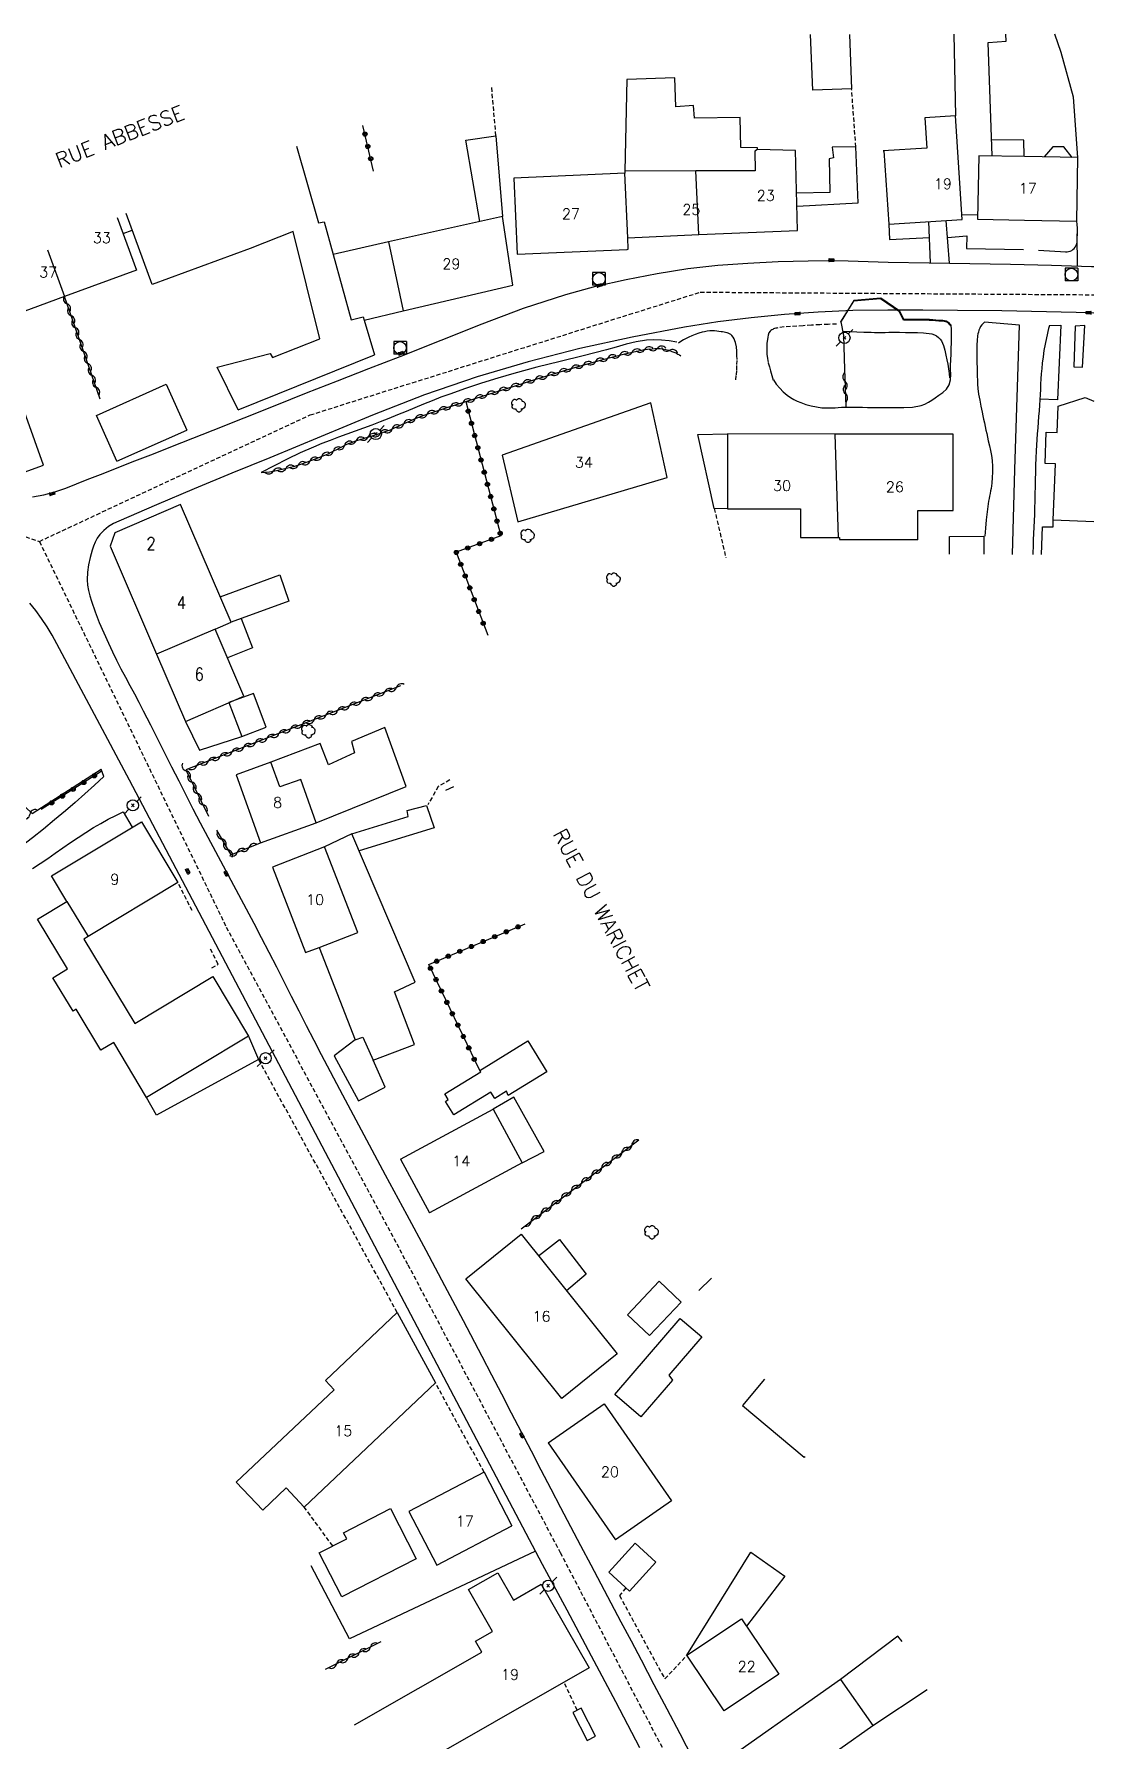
# Model space of a CAD drawing. Header units: millimetres. Extents: x 170000 to 171000, y 147000 to 147937.
# Drawn here: x 170874 to 171000, y 147280 to 147482.7 of the extents above; entities that cross this region are included whole.
import ezdxf
from ezdxf.enums import TextEntityAlignment as Align

# ---------------------------------------------------------------- set-up
doc = ezdxf.new("R2010")
doc.units = ezdxf.units.MM
doc.linetypes.add('DASHED', pattern=[0.75, 0.5, -0.25])
doc.layers.get('0').update_dxf_attribs({"linetype": 'CONTINUOUS'})
for name, color, linetype in [('w0001', 6, 'DASHED'), ('w0008', 7, 'CONTINUOUS'), ('w0014', 7, 'CONTINUOUS'), ('W0017', 7, 'CONTINUOUS'), ('W0101', 7, 'CONTINUOUS'), ('W0104', 1, 'CONTINUOUS'), ('w0112', 1, 'DASHED'), ('w0211', 2, 'CONTINUOUS'), ('W0214', 2, 'CONTINUOUS'), ('W0300', 7, 'CONTINUOUS'), ('w0303', 7, 'CONTINUOUS'), ('w0310', 3, 'CONTINUOUS'), ('w0323', 7, 'CONTINUOUS'), ('W0330', 7, 'CONTINUOUS'), ('W0401', 7, 'CONTINUOUS'), ('w0420', 7, 'CONTINUOUS'), ('W0473', 7, 'CONTINUOUS'), ('w0989', 7, 'CONTINUOUS'), ('w0991', 7, 'CONTINUOUS'), ('w1102', 7, 'CONTINUOUS')]:
    doc.layers.add(name, color=color, linetype=linetype)
doc.styles.get("Standard").update_dxf_attribs({"font": 'romans.shx', "width": 0.85})

# ---------------------------------------------------------------- blocks, each defined once
blk = doc.blocks.new('T401')
for p, q in [((-0.3, 0.3), (0, 0.3)), ((-0.3, -0.25), (-0.3, 0.3)), ((-0.3, 0.15), (0, 0.15)), ((-0.3, 0), (0, 0)), ((0, 0.3), (0, -0.25)), ((-0.3, -0.15), (0, -0.15)), ((-0.3, -0.25), (-0.3, -0.3)), ((-0.3, -0.3), (0, -0.3)), ((0, -0.3), (0, -0.25))]:
    blk.add_line(p, q)
blk = doc.blocks.new('T420')
for p, q in [((0.75, 0.75), (-0.75, 0.75)), ((-0.75, 0.75), (-0.75, -0.75)), ((0.75, 0.75), (0.75, -0.75)), ((0.75, -0.75), (-0.75, -0.75))]:
    blk.add_line(p, q)
blk.add_ellipse((0, 0), major_axis=(-0.53, 0.53), ratio=1, start_param=3.926991, end_param=10.210176)
blk = doc.blocks.new('T473')
for p, q in [((-0.166667, 0.166667), (0.166667, -0.166667)), ((-0.166667, -0.166667), (0.166667, 0.166667)), ((0.500001, 0.500001), (1.000002, 1.000002)), ((-1.000002, -1.000002), (-0.500001, -0.500001))]:
    blk.add_line(p, q)
blk.add_ellipse((0, 0), major_axis=(0.471405, 0.471405), ratio=1, start_param=5.4977871438, end_param=11.780972451)
blk = doc.blocks.new('T300')
for p, q in [((-0.8, 0.51), (-0.86, 0.34)), ((-0.86, 0.34), (-0.86, 0.17)), ((-0.86, 0.17), (-0.74, 0.06)), ((-0.69, 0.63), (-0.8, 0.51)), ((-0.8, -0.06), (-0.74, 0.06)), ((-0.74, 0.06), (-0.69, 0.11)), ((-0.57, 0.69), (-0.69, 0.63)), ((-0.46, 0.69), (-0.57, 0.69)), ((-0.29, 0.63), (-0.46, 0.69)), ((-0.29, 0.63), (-0.17, 0.74)), ((-0.23, 0.57), (-0.29, 0.63)), ((-0.17, 0.74), (-0.06, 0.8)), ((-0.06, 0.8), (0.06, 0.8)), ((0.06, 0.8), (0.23, 0.74)), ((0.23, 0.74), (0.34, 0.63)), ((0.34, 0.63), (0.4, 0.51)), ((0.46, 0.46), (0.34, 0.46)), ((0.4, 0.51), (0.4, 0.46)), ((0.57, 0.4), (0.46, 0.46)), ((0.57, 0.4), (0.69, 0.29)), ((0.69, 0.29), (0.74, 0.17)), ((0.74, 0.06), (0.69, -0.17)), ((0.74, 0.17), (0.74, 0.06)), ((-0.8, -0.17), (-0.8, -0.06)), ((-0.8, -0.23), (-0.8, -0.17)), ((-0.74, -0.34), (-0.8, -0.23)), ((-0.69, -0.4), (-0.74, -0.34)), ((-0.51, -0.46), (-0.69, -0.4)), ((-0.4, -0.46), (-0.51, -0.46)), ((-0.4, -0.46), (-0.34, -0.46)), ((-0.34, -0.46), (-0.34, -0.4)), ((-0.34, -0.51), (-0.34, -0.46)), ((-0.29, -0.63), (-0.34, -0.51)), ((-0.17, -0.74), (-0.29, -0.63)), ((-0.06, -0.8), (-0.17, -0.74)), ((0.06, -0.8), (-0.06, -0.8)), ((0.17, -0.74), (0.06, -0.8)), ((0.23, -0.69), (0.17, -0.74)), ((0.29, -0.46), (0.23, -0.46)), ((0.29, -0.63), (0.23, -0.69)), ((0.46, -0.4), (0.29, -0.46)), ((0.34, -0.51), (0.29, -0.63)), ((0.34, -0.51), (0.34, -0.46)), ((0.57, -0.34), (0.46, -0.4)), ((0.63, -0.29), (0.57, -0.34)), ((0.69, -0.17), (0.63, -0.29))]:
    blk.add_line(p, q)
blk = doc.blocks.new('t323o')
at = {"color": 0, "linetype": 'Continuous'}
for radius in [0.25, 0.15]:
    blk.add_circle((0, 0), radius, dxfattribs=at)
blk = doc.blocks.new('t310o')
at = {"color": 0, "linetype": 'Continuous'}
for centre, start, end in [((-0.5, 0.38), 216.8699, 323.1304), ((0.5, -0.37), 36.8699, 143.1303)]:
    blk.add_arc(centre, 0.625, start, end, dxfattribs=at)

msp = doc.modelspace()

# ---------------------------------------------------------------- linework, layer by layer
at = {"layer": 'w0001'}
for points in [[(170577.81, 147328.79), (170622.68, 147371.09), (170667.66, 147403.57), (170714.65, 147428.58), (170761.56, 147447.52), (170781.04, 147451.05), (170800.63, 147449.11), (170855.28, 147429.11), (170874.65, 147422.48)], [(170874.65, 147422.48), (170906.82, 147437.5), (170953.2, 147452.09), (171000, 147451.78)], [(170874.65, 147422.48), (170896.86, 147376.66), (170918.45, 147336.55), (170936.56, 147302.36), (170945.99, 147284.3), (170966.55, 147245.41), (170990.78, 147210.76), (171000, 147201.94)]]:
    msp.add_lwpolyline(points, dxfattribs=at)
at = {"layer": 'w0008'}
for points in [[(170873.84, 147427.78), (170875.16, 147428.02), (170876.49, 147428.37), (170877.78, 147428.82), (170879.05, 147429.33), (170880.32, 147429.82), (170882.22, 147430.53), (170884.11, 147431.28), (170885.99, 147432.03), (170887.88, 147432.77), (170891.58, 147434.23), (170895.29, 147435.7), (170898.99, 147437.17), (170902.69, 147438.64), (170906.39, 147440.11), (170910.09, 147441.57), (170913.8, 147443.02), (170917.52, 147444.46), (170922.4, 147446.38), (170927.28, 147448.34), (170932.21, 147450.2), (170937.22, 147451.82), (170940.8, 147452.78), (170944.42, 147453.61), (170948.07, 147454.31), (170951.73, 147454.88), (170955.3, 147455.28), (170958.88, 147455.54), (170962.46, 147455.71), (170966.05, 147455.81), (170968.43, 147455.83), (170970.8, 147455.79), (170973.18, 147455.72), (170975.56, 147455.66), (170980.41, 147455.58), (170985.25, 147455.5), (170990.1, 147455.4), (170994.95, 147455.28), (170999.72, 147455.13), (171000, 147455.12)], [(171000, 147449.61), (170999.62, 147449.62), (170994.35, 147449.76), (170989.07, 147449.87), (170983.8, 147449.92), (170979.65, 147449.94), (170975.51, 147449.96), (170971.36, 147449.9), (170967.21, 147449.72), (170963.23, 147449.43), (170959.25, 147449.04), (170955.28, 147448.55), (170951.33, 147447.92), (170945.1, 147446.74), (170938.91, 147445.38), (170932.76, 147443.81), (170926.67, 147442.03), (170920.41, 147439.89), (170914.25, 147437.47), (170908.15, 147434.94), (170902.04, 147432.42), (170897.53, 147430.58), (170893.04, 147428.71), (170888.56, 147426.81), (170884.09, 147424.88)], [(170884.09, 147424.88), (170883.45, 147424.6), (170882.86, 147424.23), (170882.32, 147423.79), (170881.84, 147423.29), (170881.53, 147422.86), (170881.29, 147422.39), (170881.09, 147421.91), (170880.93, 147421.42), (170880.68, 147420.57), (170880.48, 147419.7), (170880.35, 147418.82), (170880.32, 147417.93), (170880.37, 147417.27), (170880.5, 147416.63), (170880.66, 147416), (170880.85, 147415.38), (170881.28, 147414.1), (170881.76, 147412.85), (170882.3, 147411.62), (170882.85, 147410.39), (170883.33, 147409.37), (170883.83, 147408.36), (170884.35, 147407.35), (170884.88, 147406.35), (170885.41, 147405.35), (170885.94, 147404.35), (170886.47, 147403.36), (170886.99, 147402.35), (170887.84, 147400.69), (170888.69, 147399.03), (170889.53, 147397.36), (170890.37, 147395.7), (170891.22, 147394.03), (170892.06, 147392.37), (170892.91, 147390.71), (170893.77, 147389.05), (170894.67, 147387.34), (170895.57, 147385.64), (170896.48, 147383.93), (170897.4, 147382.23), (170898.31, 147380.53), (170899.23, 147378.83), (170900.13, 147377.13), (170901.03, 147375.42), (170901.93, 147373.69), (170902.82, 147371.95), (170903.71, 147370.21), (170904.59, 147368.46), (170905.48, 147366.72), (170906.37, 147364.98), (170907.26, 147363.24), (170908.16, 147361.51), (170910.67, 147356.73), (170913.21, 147351.97), (170915.76, 147347.21), (170918.33, 147342.47)], [(170876.73, 147410.32), (170876.17, 147411.34), (170875.56, 147412.34), (170874.91, 147413.32), (170874.22, 147414.26), (170873.53, 147415.14)], [(170934.46, 147300.92), (170907.86, 147351.39), (170885.35, 147394.13), (170876.73, 147410.32)], [(170918.33, 147342.47), (170920.57, 147338.28), (170922.79, 147334.09), (170925.02, 147329.9), (170927.23, 147325.7), (170928.41, 147323.45), (170929.58, 147321.2), (170930.75, 147318.95), (170931.92, 147316.7), (170933.09, 147314.45), (170934.26, 147312.19), (170935.43, 147309.94), (170936.61, 147307.7), (170937.8, 147305.43), (170938.99, 147303.17), (170940.19, 147300.91), (170941.39, 147298.65), (170942.59, 147296.39), (170943.78, 147294.14), (170944.98, 147291.88), (170946.17, 147289.61), (170947.71, 147286.69), (170949.24, 147283.77), (170950.77, 147280.84), (170952.3, 147277.92)], [(170946.02, 147279.14), (170943.16, 147284.61), (170940.29, 147290.06), (170937.39, 147295.49), (170934.46, 147300.92)]]:
    msp.add_lwpolyline(points, dxfattribs=at)
at = {"layer": 'w0014'}
for points in [[(170975.61, 147460.16), (170975.71, 147458.34), (170980.45, 147458.57)], [(170982.61, 147458.59), (170984.89, 147458.77), (170984.86, 147457.28), (170991.64, 147457.15)], [(170996.62, 147456.87), (170996.81, 147456.88), (170997, 147456.91), (170997.18, 147456.97), (170997.36, 147457.05), (170997.51, 147457.15), (170997.65, 147457.28), (170997.77, 147457.42), (170997.86, 147457.58), (170997.92, 147457.73), (170997.97, 147457.88), (170998, 147458.04), (170998.01, 147458.2), (170998.02, 147458.36), (170998.03, 147458.51), (170998.03, 147458.67), (170998.04, 147458.82), (170998.05, 147459.25), (170998.04, 147459.68), (170998.01, 147460.11), (170997.96, 147460.54)], [(170993.41, 147457.08), (170996.65, 147456.87)], [(170991.16, 147448.18), (170986.99, 147448.53)], [(170882.32, 147394.56), (170881.99, 147395.42)], [(170884.62, 147390.36), (170885.66, 147388.51)]]:
    msp.add_lwpolyline(points, dxfattribs=at)
at = {"layer": 'W0017'}
for points in [[(170998.11, 147468.08), (170997.58, 147475.26), (170996.12, 147480.54), (170995.34, 147482.74)], [(170980.56, 147455.56), (170980.38, 147460.47)], [(170982.83, 147455.52), (170982.46, 147460.6)], [(170998.07, 147455.17), (170998.03, 147459)], [(170983.04, 147448.15), (170982.92, 147448.3), (170982.79, 147448.43), (170982.63, 147448.54), (170982.46, 147448.63), (170982.25, 147448.69), (170982.03, 147448.72), (170981.81, 147448.72), (170981.6, 147448.73), (170981.22, 147448.76), (170980.84, 147448.79), (170980.46, 147448.82), (170980.08, 147448.83), (170979.41, 147448.85), (170978.74, 147448.85), (170978.07, 147448.84), (170977.4, 147448.83), (170976.94, 147449.81), (170974.69, 147451.37), (170971.47, 147451.09), (170969.94, 147448.63), (170969.95, 147448.62), (170969.95, 147448.62), (170969.96, 147448.62), (170969.97, 147448.63)], [(170986.99, 147448.53), (170986.82, 147448.37), (170986.67, 147448.19), (170986.54, 147448), (170986.43, 147447.8), (170986.34, 147447.58), (170986.27, 147447.35), (170986.22, 147447.12), (170986.18, 147446.89), (170986.12, 147446.36), (170986.1, 147445.82), (170986.1, 147445.29), (170986.1, 147444.76), (170986.1, 147444.22), (170986.1, 147443.67), (170986.11, 147443.13), (170986.13, 147442.59), (170986.14, 147442.11), (170986.15, 147441.63), (170986.16, 147441.14), (170986.2, 147440.66), (170986.3, 147439.95), (170986.43, 147439.24), (170986.57, 147438.54), (170986.71, 147437.83), (170986.79, 147437.41), (170986.88, 147436.98), (170986.98, 147436.56), (170987.07, 147436.14), (170987.17, 147435.71), (170987.26, 147435.29), (170987.35, 147434.87), (170987.44, 147434.44), (170987.58, 147433.85), (170987.72, 147433.26), (170987.84, 147432.67), (170987.92, 147432.07), (170987.96, 147431.39), (170987.95, 147430.72), (170987.91, 147430.05), (170987.85, 147429.39), (170987.81, 147429.08), (170987.77, 147428.77), (170987.71, 147428.47), (170987.66, 147428.17), (170987.6, 147427.87), (170987.54, 147427.57), (170987.49, 147427.26), (170987.44, 147426.96), (170987.32, 147425.99), (170987.21, 147425.03), (170987.12, 147424.06), (170987.04, 147423.09)], [(170961.9, 147441.68), (170962.25, 147441.17), (170962.65, 147440.7), (170963.08, 147440.26), (170963.54, 147439.86), (170963.92, 147439.59), (170964.32, 147439.35), (170964.74, 147439.15), (170965.16, 147438.97), (170965.77, 147438.76), (170966.39, 147438.58), (170967.03, 147438.45), (170967.67, 147438.36), (170968.06, 147438.33), (170968.45, 147438.33), (170968.84, 147438.34), (170969.23, 147438.36), (170969.61, 147438.38), (170970, 147438.41), (170970.39, 147438.43), (170970.78, 147438.44), (170971.35, 147438.44), (170971.93, 147438.43), (170972.5, 147438.42), (170973.08, 147438.4), (170973.65, 147438.39), (170974.23, 147438.38), (170974.8, 147438.38), (170975.38, 147438.39), (170976.39, 147438.39), (170977.41, 147438.39), (170978.44, 147438.44), (170979.45, 147438.64), (170979.9, 147438.8), (170980.33, 147439.01), (170980.73, 147439.26), (170981.12, 147439.53), (170981.58, 147439.84), (170982.04, 147440.18), (170982.47, 147440.58), (170982.79, 147441.07), (170982.97, 147441.68), (170983.01, 147442.32), (170982.97, 147442.95), (170982.97, 147443.55), (170982.98, 147443.88), (170983, 147444.22), (170983.02, 147444.55), (170983.03, 147444.89), (170983.04, 147445.22), (170983.05, 147445.56), (170983.06, 147445.89), (170983.07, 147446.23), (170983.07, 147446.71), (170983.07, 147447.19), (170983.06, 147447.67), (170983.04, 147448.15)], [(170990.33, 147420.94), (170990.6, 147431), (170991.16, 147448.18)], [(170994.73, 147448.12), (170994.62, 147447.76), (170994.52, 147447.4), (170994.43, 147447.03), (170994.35, 147446.66), (170994.2, 147445.91), (170994.07, 147445.16), (170993.96, 147444.4), (170993.87, 147443.65), (170993.8, 147443.03), (170993.75, 147442.4), (170993.71, 147441.78), (170993.67, 147441.16), (170993.64, 147440.54), (170993.61, 147439.91), (170993.58, 147439.29), (170993.54, 147438.67), (170993.49, 147437.99), (170993.43, 147437.31), (170993.38, 147436.63), (170993.32, 147435.95), (170993.27, 147435.27), (170993.22, 147434.59), (170993.17, 147433.91), (170993.13, 147433.23), (170993.09, 147432.38), (170993.07, 147431.53), (170993.04, 147430.68), (170993.03, 147429.83), (170993.01, 147428.98), (170993, 147428.13), (170992.98, 147427.28), (170992.95, 147426.43), (170992.93, 147425.67), (170992.9, 147424.92), (170992.87, 147424.16), (170992.84, 147423.4), (170992.8, 147422.65), (170992.77, 147421.89), (170992.75, 147421.14), (170992.74, 147420.93)], [(170994.73, 147448.12), (170996.09, 147448.15), (170995.66, 147439.3), (170993.58, 147439.39)], [(170838.96, 147414.83), (170837.25, 147416.51), (170841.55, 147420.76), (170873.79, 147390.14), (170881.99, 147395.42)], [(170882.32, 147394.56), (170881.19, 147393.52), (170880.06, 147392.48), (170878.9, 147391.47), (170877.74, 147390.47), (170876.45, 147389.38), (170875.15, 147388.31), (170873.83, 147387.26), (170872.48, 147386.24), (170869.95, 147384.47), (170867.38, 147382.77), (170864.78, 147381.11), (170862.19, 147379.44), (170859.35, 147377.61), (170856.51, 147375.79), (170853.66, 147373.98), (170850.81, 147372.18)], [(170873.82, 147383.61), (170874.74, 147384.21), (170875.64, 147384.82), (170876.54, 147385.44), (170877.44, 147386.07), (170878.34, 147386.69), (170879.25, 147387.3), (170880.17, 147387.89), (170881.1, 147388.47), (170881.96, 147388.97), (170882.84, 147389.46), (170883.72, 147389.92), (170884.62, 147390.36)], [(170933.62, 147302.52), (170911.52, 147292.12), (170906.97, 147300.77)]]:
    msp.add_lwpolyline(points, dxfattribs=at)
msp.add_lwpolyline([(170997.79, 147448.05), (170997.61, 147443.22), (170998.64, 147443.19), (170998.92, 147448.12)], close=True, dxfattribs=at)
at = {"layer": 'W0101'}
for points in [[(170975.61, 147460.16), (170984.33, 147460.72), (170983.55, 147473.03), (170979.91, 147472.79), (170980.14, 147469.2), (170974.95, 147468.87), (170975.05, 147468.88), (170975.61, 147460.16)], [(170929.67, 147432.72), (170931.53, 147424.82), (170949.29, 147430.05), (170947.34, 147438.93), (170929.67, 147432.72)], [(170907.57, 147389.05), (170905.73, 147394.19), (170903.24, 147393.3), (170902.18, 147396.24), (170898.05, 147394.76), (170900.94, 147386.68), (170907.57, 147389.05)], [(170958.11, 147294.49), (170962.53, 147287.89), (170956.06, 147283.55), (170951.63, 147290.15), (170958.11, 147294.49)]]:
    msp.add_lwpolyline(points, close=True, dxfattribs=at)
for points in [[(170960.03, 147469.04), (170959.7, 147468.84), (170959.73, 147466.51), (170952.69, 147466.49)], [(170964.78, 147459.43), (170964.53, 147468.91), (170960.03, 147469.04)], [(170991.77, 147468.2), (170986.32, 147468.3), (170986.18, 147460.77)], [(170991.77, 147460.66), (170997.96, 147460.54), (170998.11, 147468.08), (170991.77, 147468.2)], [(170944.26, 147466.21), (170931.03, 147465.62), (170931.43, 147456.6)], [(170952.69, 147466.49), (170944.26, 147466.47)], [(170944.26, 147466.47), (170944.26, 147466.21)], [(170883.91, 147460.95), (170886.2, 147454.7), (170877.65, 147451.57)], [(170930.92, 147452.9), (170929.71, 147461.07), (170916.15, 147458.05)], [(170986.18, 147460.77), (170991.77, 147460.66)], [(170944.59, 147458.55), (170953.05, 147458.92)], [(170953.05, 147458.92), (170964.78, 147459.43)], [(170916.15, 147458.05), (170917.9, 147449.85)], [(170931.43, 147456.6), (170944.53, 147457.17)], [(170944.53, 147457.17), (170944.65, 147457.18)], [(170944.65, 147457.18), (170944.59, 147458.55)], [(170917.9, 147449.85), (170930.92, 147452.9)], [(170877.65, 147451.57), (170869.68, 147448.65)], [(170875.15, 147431.52), (170872.03, 147440.22)], [(170995.17, 147424.99), (170995.42, 147431.71), (170994.2, 147431.75), (170994.34, 147435.45), (170995.63, 147435.4), (170995.74, 147438.53), (170998.95, 147439.58), (171000, 147439.12)], [(170969.21, 147435.23), (170956.46, 147435.25), (170956.44, 147426.35)], [(170970.25, 147435.23), (170969.21, 147435.23)], [(170979.07, 147426.16), (170983.26, 147426.16), (170983.28, 147435.2), (170970.25, 147435.23)], [(170867.78, 147428.88), (170875.15, 147431.52)], [(170891.44, 147426.85), (170883.62, 147423.49)], [(170895.53, 147412.07), (170897.44, 147412.89), (170891.44, 147426.85)], [(170956.44, 147426.35), (170965.13, 147426.33), (170965.12, 147422.94), (170969.61, 147422.93)], [(170979.07, 147422.68), (170979.07, 147426.16)], [(171000, 147424.82), (170995.17, 147424.99)], [(170883.62, 147423.49), (170883.05, 147421.93)], [(170969.61, 147422.93), (170969.75, 147422.93), (170969.75, 147422.88), (170969.75, 147422.71), (170979.07, 147422.69)], [(170883.05, 147421.93), (170888.57, 147409.09)], [(170898.96, 147404.09), (170895.53, 147412.07)], [(170888.57, 147409.09), (170892.01, 147401.1)], [(170892.01, 147401.1), (170898.96, 147404.09)], [(170877.92, 147379.71), (170876.1, 147382.75), (170886.77, 147389.17)], [(170886.77, 147389.17), (170891.12, 147381.94)], [(170908.55, 147386.2), (170902.35, 147383.79), (170906.29, 147373.62)], [(170907.89, 147374.25), (170912.49, 147376.03), (170908.55, 147386.2)], [(170891.12, 147381.94), (170880.45, 147375.52)], [(170877.92, 147379.71), (170880.45, 147375.52)], [(170906.29, 147373.62), (170907.89, 147374.25)], [(170917.57, 147349.09), (170928.59, 147355.04), (170932.04, 147348.65), (170921.01, 147342.71)], [(170917.57, 147349.09), (170921.01, 147342.71)], [(170925.33, 147334.88), (170931.92, 147340.18), (170943.35, 147325.97), (170936.76, 147320.67)], [(170936.76, 147320.67), (170925.33, 147334.88)], [(170921.73, 147322.51), (170906.14, 147307.75), (170903.98, 147310.03), (170901.2, 147307.39), (170898.06, 147310.7), (170909.68, 147321.7), (170908.65, 147322.78), (170917.19, 147330.86)], [(170917.19, 147330.86), (170921.73, 147322.51)], [(170935.14, 147315.38), (170941.8, 147320.01), (170949.79, 147308.5), (170943.14, 147303.88)], [(170935.14, 147315.38), (170943.14, 147303.88)], [(170912.1, 147281.88), (170927.24, 147290.53), (170926.49, 147291.84), (170928.5, 147292.99), (170925.66, 147297.96), (170929.15, 147299.95), (170931, 147296.71), (170934.31, 147298.61)], [(170934.31, 147298.61), (170939.99, 147288.65)], [(170977.21, 147291.77), (170976.69, 147292.42), (170969.87, 147287.26)], [(170939.99, 147288.65), (170917.42, 147275.76), (170915.73, 147278.73)], [(170969.87, 147287.26), (170954.16, 147276.19)], [(170973.73, 147281.79), (170980.2, 147286.07)], [(170958.02, 147270.71), (170973.73, 147281.79)]]:
    msp.add_lwpolyline(points, dxfattribs=at)
at = {"layer": 'W0104'}
for points in [[(170966.58, 147476.07), (170966.31, 147482.69)], [(170970.94, 147482.7), (170971.2, 147476.26), (170966.58, 147476.07)], [(170983.37, 147482.72), (170983.55, 147473.03)], [(170987.92, 147468.27), (170987.42, 147481.73), (170989.59, 147481.91), (170989.53, 147482.73)], [(170960.03, 147469.04), (170960.03, 147469.24), (170958.03, 147469.29), (170957.96, 147472.83), (170952.54, 147472.76), (170952.42, 147474.25), (170950.29, 147474.12), (170950.19, 147477.54), (170944.48, 147477.36), (170944.26, 147466.47)], [(170905.2, 147469.42), (170907.83, 147460.34), (170908.49, 147460.44), (170909.56, 147456.58)], [(170927.02, 147460.47), (170925.33, 147470.15), (170928.92, 147470.66), (170929.71, 147461.07)], [(170964.71, 147462.3), (170971.99, 147462.69), (170971.71, 147469.34), (170968.88, 147469.32), (170969.03, 147468.05), (170968.55, 147467.93), (170968.6, 147463.93), (170964.67, 147463.83)], [(170991.72, 147468.2), (170991.69, 147470.15), (170987.85, 147470.18)], [(170997.41, 147468.09), (170996.44, 147469.34), (170995.13, 147469.34), (170994.09, 147468.15)], [(170899.71, 147457.27), (170888.05, 147452.99), (170884.96, 147461.43)], [(170984.29, 147461.32), (170986.19, 147461.29)], [(170884.6, 147459.06), (170885.68, 147459.46)], [(170898.27, 147438.11), (170895.8, 147443.19), (170902.09, 147444.79), (170902.35, 147444.31), (170907.98, 147446.53), (170904.8, 147459.3), (170899.71, 147457.27)], [(170916.15, 147458.05), (170909.56, 147456.58)], [(170909.56, 147456.58), (170911.7, 147448.81), (170913.14, 147449.16), (170913.26, 147448.76)], [(170913.26, 147448.76), (170917.9, 147449.85)], [(170913.26, 147448.76), (170914.48, 147444.63)], [(170898.27, 147438.11), (170914.48, 147444.63)], [(170883.86, 147431.99), (170881.42, 147437.44), (170889.74, 147441.16), (170892.18, 147435.71)], [(170883.86, 147431.99), (170892.18, 147435.71)], [(170993.76, 147420.93), (170993.89, 147424.2), (170995.16, 147424.2), (170995.17, 147424.99)], [(170982.85, 147420.97), (170982.83, 147423.05), (170986.91, 147423.09)], [(170986.91, 147423.09), (170986.93, 147420.95)], [(170896.15, 147415.9), (170903.23, 147418.49), (170904.32, 147415.38), (170897.44, 147412.89)], [(170898.62, 147413.32), (170899.97, 147409.84), (170897, 147408.65)], [(170892.01, 147401.1), (170893.7, 147397.67)], [(170907.57, 147389.05), (170918.25, 147393.37), (170915.72, 147400.35), (170911.75, 147398.71), (170912.11, 147397.34), (170909.02, 147395.95), (170908.01, 147398.46), (170902.18, 147396.24)], [(170893.7, 147397.67), (170898.7, 147399.29)], [(170911.78, 147387.73), (170918.48, 147389.78), (170918.38, 147390.52), (170920.68, 147391.12), (170921.59, 147388.44), (170912.65, 147385.7)], [(170907.89, 147374.25), (170912.18, 147363.26), (170913.09, 147363.56), (170914.33, 147360.85), (170919.26, 147362.7), (170916.86, 147368.95), (170919.31, 147370.11), (170911.78, 147387.73), (170908.55, 147386.2)], [(170899.51, 147363.71), (170887.4, 147356.42), (170883.48, 147362.94), (170881.95, 147362.02), (170879.02, 147366.89), (170878.65, 147366.66), (170876.25, 147370.64), (170877.99, 147371.69), (170874.43, 147377.61), (170877.92, 147379.71)], [(170880.45, 147375.52), (170879.95, 147375.22), (170885.98, 147365.2), (170895.26, 147370.78)], [(170895.26, 147370.78), (170899.51, 147363.71)], [(170899.51, 147363.71), (170900.7, 147360.93)], [(170912.18, 147363.26), (170909.7, 147361.38), (170912.59, 147356.02), (170915.77, 147357.64), (170914.33, 147360.85)], [(170900.7, 147360.93), (170888.56, 147354.33), (170887.4, 147356.42)], [(170932.04, 147348.65), (170934.66, 147350), (170931.05, 147356.45), (170928.59, 147355.04)], [(170933.99, 147337.6), (170936.46, 147339.53), (170939.65, 147335.44), (170937.32, 147333.46)], [(170960.83, 147322.94), (170958.22, 147319.81), (170965.58, 147313.67), (170965.66, 147313.76)], [(170927.51, 147311.89), (170918.58, 147307.24), (170921.9, 147300.87), (170930.83, 147305.52)], [(170927.51, 147311.89), (170930.83, 147305.52)], [(170951.63, 147290.15), (170959.24, 147302.41), (170963.27, 147299.55), (170958.71, 147293.6)]]:
    msp.add_lwpolyline(points, dxfattribs=at)
for points in [[(170897.18, 147403.32), (170898.7, 147399.29), (170901.61, 147400.39), (170900.09, 147404.42), (170897.18, 147403.32)], [(170922.91, 147355.95), (170923.25, 147356.16), (170922.83, 147356.84), (170927.12, 147359.47), (170926.99, 147359.6), (170932.72, 147363.13), (170934.97, 147359.46), (170930.37, 147356.63), (170930.19, 147357.15), (170928.79, 147356.29), (170928.31, 147357.06), (170923.9, 147354.34), (170922.91, 147355.95)], [(170944.56, 147330.59), (170948.34, 147334.58), (170950.94, 147332.11), (170947.16, 147328.13), (170944.56, 147330.59)], [(170943.06, 147321.12), (170950.84, 147330.15), (170953.38, 147327.96), (170949.47, 147323.43), (170949.91, 147322.84), (170946.14, 147318.47), (170943.06, 147321.12)], [(170919.43, 147301.62), (170910.59, 147297.08), (170907.9, 147302.31), (170911.18, 147303.99), (170910.81, 147304.71), (170916.38, 147307.57), (170919.43, 147301.62)], [(170942.33, 147300.01), (170945.46, 147303.45), (170947.94, 147301.19), (170944.8, 147297.75), (170942.33, 147300.01)], [(170940.76, 147280.54), (170939.06, 147283.85), (170938.08, 147283.35), (170939.78, 147280.03), (170940.76, 147280.54)]]:
    msp.add_lwpolyline(points, close=True, dxfattribs=at)
at = {"layer": 'w0112'}
for points in [[(170928.92, 147470.66), (170928.4, 147476.6)], [(170971.71, 147469.34), (170971.2, 147476.26)], [(170957.42, 147441.68), (170957.5, 147442.27), (170957.55, 147442.87), (170957.57, 147443.48), (170957.58, 147444.08), (170957.57, 147444.58), (170957.56, 147445.09), (170957.51, 147445.6), (170957.4, 147446.1), (170957.33, 147446.32), (170957.24, 147446.54), (170957.12, 147446.75), (170956.97, 147446.94), (170956.84, 147447.05), (170956.7, 147447.14), (170956.54, 147447.21), (170956.39, 147447.26), (170956.21, 147447.31), (170956.04, 147447.35), (170955.86, 147447.37), (170955.68, 147447.39), (170955.43, 147447.43), (170955.18, 147447.46), (170954.92, 147447.49), (170954.67, 147447.49), (170954.35, 147447.48), (170954.04, 147447.44), (170953.73, 147447.38), (170953.43, 147447.32), (170953.02, 147447.2), (170952.62, 147447.06), (170952.22, 147446.91), (170951.84, 147446.73), (170951.52, 147446.58), (170951.21, 147446.41), (170950.91, 147446.22), (170950.62, 147446.03)], [(170969.41, 147448.3), (170968.42, 147448.26), (170967.43, 147448.22), (170966.43, 147448.16), (170965.44, 147448.1), (170964.69, 147448.05), (170963.93, 147448.01), (170963.18, 147447.95), (170962.43, 147447.85), (170962.3, 147447.82), (170962.18, 147447.8), (170962.05, 147447.76), (170961.93, 147447.72), (170961.82, 147447.67), (170961.71, 147447.62), (170961.61, 147447.55), (170961.52, 147447.47), (170961.38, 147447.24), (170961.29, 147446.99), (170961.24, 147446.73), (170961.19, 147446.48), (170961.13, 147446.04), (170961.11, 147445.6), (170961.11, 147445.15), (170961.14, 147444.71), (170961.21, 147444.21), (170961.3, 147443.71), (170961.42, 147443.23), (170961.55, 147442.74), (170961.62, 147442.46), (170961.7, 147442.19), (170961.78, 147441.92), (170961.88, 147441.65)], [(170954.87, 147426.4), (170956.25, 147420.54)], [(170923.43, 147394.14), (170922.07, 147393.37), (170920.81, 147391.17)], [(170892.81, 147378.61), (170891.12, 147381.94)], [(170895.14, 147371.8), (170895.9, 147372.26), (170894.88, 147374.26)], [(170917.19, 147330.86), (170900.7, 147360.93)], [(170927.51, 147311.89), (170921.73, 147322.51)], [(170909.52, 147303.14), (170906.14, 147307.75)], [(170944.37, 147298.14), (170943.59, 147297.25), (170949, 147287.34), (170951.63, 147290.15)], [(170938.59, 147283.61), (170937.01, 147286.95)]]:
    msp.add_lwpolyline(points, dxfattribs=at)
at = {"layer": 'w0211'}
msp.add_lwpolyline([(170970.12, 147447.44), (170970.97, 147447.4), (170971.82, 147447.36), (170972.66, 147447.34), (170973.51, 147447.32), (170973.93, 147447.31), (170974.36, 147447.31), (170974.78, 147447.31), (170975.2, 147447.31), (170975.63, 147447.32), (170976.05, 147447.32), (170976.47, 147447.32), (170976.9, 147447.32), (170977.6, 147447.31), (170978.31, 147447.31), (170979.02, 147447.29), (170979.73, 147447.24), (170980.06, 147447.21), (170980.4, 147447.19), (170980.74, 147447.13), (170981.07, 147447.01), (170981.31, 147446.88), (170981.52, 147446.72), (170981.72, 147446.52), (170981.88, 147446.3), (170982.14, 147445.77), (170982.3, 147445.19), (170982.4, 147444.62), (170982.51, 147444.05), (170982.62, 147443.52), (170982.71, 147442.98), (170982.79, 147442.44), (170982.85, 147441.9)], dxfattribs=at)
at = {"layer": 'W0214'}
for points in [[(170982.99, 147448.07), (170982.87, 147448.22), (170982.74, 147448.36), (170982.58, 147448.47), (170982.41, 147448.55), (170982.2, 147448.62), (170981.98, 147448.64), (170981.76, 147448.64), (170981.55, 147448.66), (170981.17, 147448.69), (170980.79, 147448.72), (170980.41, 147448.74), (170980.03, 147448.76), (170979.36, 147448.77), (170978.69, 147448.77), (170978.02, 147448.77), (170977.35, 147448.76), (170976.89, 147449.74), (170974.64, 147451.29), (170971.42, 147451.02), (170969.89, 147448.55), (170969.9, 147448.55), (170969.9, 147448.54), (170969.91, 147448.55), (170969.92, 147448.55)], [(170950.42, 147446.15), (170949.52, 147446.31), (170948.62, 147446.4), (170947.71, 147446.43), (170946.8, 147446.38), (170945.59, 147446.19), (170944.4, 147445.89), (170943.22, 147445.54), (170942.05, 147445.22), (170939.29, 147444.54), (170936.54, 147443.86), (170933.79, 147443.16), (170931.05, 147442.41), (170929.13, 147441.85), (170927.22, 147441.26), (170925.32, 147440.64), (170923.44, 147439.98), (170922.39, 147439.6), (170921.35, 147439.19), (170920.31, 147438.78), (170919.28, 147438.35), (170918.25, 147437.92), (170917.21, 147437.5), (170916.18, 147437.08), (170915.14, 147436.67), (170914.16, 147436.29), (170913.17, 147435.93), (170912.18, 147435.57), (170911.18, 147435.21), (170910.19, 147434.85), (170909.21, 147434.48), (170908.22, 147434.09), (170907.25, 147433.68), (170905.66, 147432.98), (170904.09, 147432.24), (170902.54, 147431.46), (170901, 147430.65)]]:
    msp.add_lwpolyline(points, dxfattribs=at)
at = {"layer": 'w0303'}
msp.add_lwpolyline([(170954.53, 147334.93), (170953.05, 147333.49)], dxfattribs=at)
at = {"layer": 'w0310'}
for points in [[(170881.89, 147439.37), (170877.64, 147451.57)], [(170901, 147430.65), (170901.5, 147430.7), (170901.99, 147430.76), (170902.49, 147430.84), (170902.98, 147430.93), (170903.67, 147431.08), (170904.35, 147431.24), (170905.03, 147431.43), (170905.71, 147431.64), (170906.54, 147431.92), (170907.36, 147432.23), (170908.17, 147432.56), (170908.97, 147432.9), (170909.32, 147433.06), (170909.67, 147433.23), (170910.01, 147433.4), (170910.36, 147433.58), (170910.7, 147433.76), (170911.05, 147433.93), (170911.4, 147434.09), (170911.75, 147434.24), (170912.26, 147434.43), (170912.77, 147434.6), (170913.29, 147434.76), (170913.81, 147434.91), (170914.33, 147435.06), (170914.85, 147435.21), (170915.36, 147435.38), (170915.87, 147435.56), (170916.37, 147435.75), (170916.85, 147435.95), (170917.33, 147436.17), (170917.81, 147436.39), (170918.29, 147436.61), (170918.77, 147436.82), (170919.25, 147437.03), (170919.74, 147437.23), (170920.83, 147437.62), (170921.92, 147437.99), (170923.02, 147438.34), (170924.12, 147438.69), (170926.47, 147439.46), (170928.83, 147440.22), (170931.19, 147440.96), (170933.55, 147441.7), (170935.26, 147442.23), (170936.97, 147442.75), (170938.68, 147443.26), (170940.4, 147443.75), (170941.62, 147444.09), (170942.85, 147444.42), (170944.07, 147444.73), (170945.31, 147445.01), (170945.85, 147445.12), (170946.39, 147445.23), (170946.94, 147445.31), (170947.49, 147445.37), (170947.8, 147445.39), (170948.12, 147445.41), (170948.43, 147445.4), (170948.75, 147445.37), (170949.12, 147445.29), (170949.49, 147445.18), (170949.84, 147445.05), (170950.19, 147444.91), (170950.38, 147444.83), (170950.55, 147444.74), (170950.73, 147444.64), (170950.9, 147444.53)], [(170970.37, 147442.97), (170970.5, 147438.51)], [(170917.56, 147405.3), (170892.05, 147395.32), (170894.76, 147389.83)], [(170923.86, 147393.31), (170922.93, 147392.87)], [(170895.69, 147388.16), (170897.41, 147385.23), (170900.94, 147386.68)], [(170931.91, 147340.82), (170945.9, 147351.37)], [(170915.24, 147291.74), (170908.62, 147288.44)]]:
    msp.add_lwpolyline(points, dxfattribs=at)
at = {"layer": 'w0323'}
for points in [[(170914.38, 147466.48), (170913.11, 147471.87)], [(170925.33, 147439.08), (170929.51, 147423.14), (170924.19, 147421.19), (170927.94, 147411.35)], [(170882.01, 147395.14), (170874.86, 147390.62)], [(170926.99, 147359.6), (170920.93, 147372.21), (170932.4, 147377.05)]]:
    msp.add_lwpolyline(points, dxfattribs=at)
at = {"layer": 'W0330'}
msp.add_lwpolyline([(170969.92, 147448.55), (170970.22, 147446.94), (170970.37, 147442.94)], dxfattribs=at)
at = {"layer": 'w1102'}
for points in [[(170944.59, 147458.55), (170944.26, 147466.21)], [(170953.05, 147458.92), (170952.69, 147466.49)], [(170875.61, 147457.12), (170877.65, 147451.57)], [(170956.44, 147426.35), (170954.87, 147426.4), (170952.92, 147435.18), (170956.46, 147435.25)], [(170969.21, 147435.23), (170969.61, 147422.93)], [(170895.53, 147412.07), (170888.57, 147409.09)], [(170969.87, 147287.26), (170973.73, 147281.79)]]:
    msp.add_lwpolyline(points, dxfattribs=at)

# ---------------------------------------------------------------- block references
at = {"layer": 'W0300'}
for p in [(170931.65, 147438.64), (170932.74, 147423.14), (170942.93, 147417.93), (170906.67, 147399.92), (170947.46, 147340.39)]:
    msp.add_blockref('T300', p, dxfattribs=at)
at = {"layer": 'w0310'}
for p, rotation in [((170877.94, 147450.71), 109.2046314599769), ((170878.43, 147449.29), 109.2046314599769), ((170878.93, 147447.87), 109.2046314599769), ((170879.42, 147446.46), 109.2046314599769), ((170879.91, 147445.04), 109.2046314599769), ((170880.41, 147443.62), 109.2046314599769), ((170942.22, 147444.25), 15.22754709278563), ((170943.67, 147444.63), 14.30286106868661), ((170945.13, 147444.97), 12.75338435237007), ((170946.6, 147445.26), 8.762241799788045), ((170948.1, 147445.4), 2.546251176627643), ((170949.57, 147445.16), 339.987599776721), ((170880.9, 147442.21), 109.2046314599769), ((170935.02, 147442.15), 17.13139689325662), ((170936.45, 147442.59), 16.9612450023779), ((170937.89, 147443.02), 16.55596608719561), ((170939.33, 147443.44), 15.91559991876812), ((170940.77, 147443.85), 15.52680118471372), ((170970.41, 147441.51), 271.6272931875494), ((170881.39, 147440.79), 109.2046314599769), ((170927.86, 147439.91), 17.83495913735597), ((170929.29, 147440.36), 17.59830803921852), ((170930.72, 147440.82), 17.59830803921852), ((170932.15, 147441.27), 17.3173921543002), ((170933.59, 147441.71), 17.13139689325662), ((170970.46, 147440.01), 271.6272931875494), ((170922.16, 147438.06), 17.77135153240335), ((170923.58, 147438.52), 17.8865438641445), ((170925.01, 147438.98), 18.02734462500166), ((170926.44, 147439.45), 18.02734462500166), ((170916.59, 147435.84), 22.92305098878661), ((170917.96, 147436.45), 24.66453724903678), ((170919.33, 147437.06), 21.74908179289833), ((170920.73, 147437.58), 20.00179136368577), ((170910.93, 147433.87), 26.29535407797268), ((170912.31, 147434.45), 18.4341048950419), ((170913.74, 147434.89), 16.06103841440521), ((170915.18, 147435.32), 17.68399953827133), ((170906.83, 147432.03), 20.70587425031671), ((170908.22, 147432.58), 23.06614127086908), ((170909.59, 147433.19), 25.94137496063059), ((170902.49, 147430.84), 10.46745019256689), ((170903.96, 147431.15), 13.69699054512621), ((170905.41, 147431.54), 17.01668670421718), ((170912.89, 147403.48), 201.3731684327164), ((170914.29, 147404.02), 201.3731684327164), ((170915.69, 147404.57), 201.3731684327164), ((170917.09, 147405.12), 201.3731684327164), ((170907.31, 147401.29), 201.3731684327164), ((170908.7, 147401.84), 201.3731684327164), ((170910.1, 147402.38), 201.3731684327164), ((170911.5, 147402.93), 201.3731684327164), ((170903.12, 147399.65), 201.3731684327164), ((170904.51, 147400.2), 201.3731684327164), ((170905.91, 147400.74), 201.3731684327164), ((170897.53, 147397.46), 201.3731684327164), ((170898.93, 147398.01), 201.3731684327164), ((170900.32, 147398.56), 201.3731684327164), ((170901.72, 147399.1), 201.3731684327164), ((170892.1, 147395.22), 296.2473309468604), ((170893.34, 147395.82), 201.3731684327164), ((170894.74, 147396.37), 201.3731684327164), ((170896.13, 147396.92), 201.3731684327164), ((170892.77, 147393.87), 296.2473309468604), ((170893.43, 147392.52), 296.2473309468604), ((170894.1, 147391.18), 296.2473309468604), ((170873.51, 147390.05), 212.1705722428522), ((170896.31, 147387.12), 300.3791194957416), ((170897.07, 147385.82), 300.3791194957416), ((170898.17, 147385.54), 22.30663442362365), ((170899.56, 147386.11), 22.30663442362365), ((170945.08, 147350.76), 37.01407822134041), ((170942.69, 147348.95), 37.01407822134041), ((170943.89, 147349.85), 37.01407822134041), ((170940.29, 147347.15), 37.01407822134041), ((170941.49, 147348.05), 37.01407822134041), ((170936.7, 147344.44), 37.01407822134041), ((170937.9, 147345.34), 37.01407822134041), ((170939.09, 147346.24), 37.01407822134041), ((170934.3, 147342.63), 37.01407822134041), ((170935.5, 147343.53), 37.01407822134041), ((170933.11, 147341.73), 37.01407822134041), ((170911.3, 147289.78), 206.4891487965139), ((170912.65, 147290.44), 206.4891487965139), ((170913.99, 147291.11), 206.4891487965139), ((170909.96, 147289.11), 206.4891487965139)]:
    msp.add_blockref('t310o', p, dxfattribs=dict(at, rotation=rotation))
at = {"layer": 'w0323'}
for p, rotation in [((170913.35, 147470.86), 103.2669368357207), ((170913.69, 147469.4), 103.2669368357207), ((170914.04, 147467.94), 103.2669368357207), ((170925.63, 147437.95), 284.6777764156952), ((170926.01, 147436.5), 284.6777764156952), ((170926.39, 147435.05), 284.6777764156952), ((170926.77, 147433.6), 284.6777764156952), ((170927.15, 147432.15), 284.6777764156952), ((170927.53, 147430.7), 284.6777764156952), ((170927.91, 147429.25), 284.6777764156952), ((170928.29, 147427.8), 284.6777764156952), ((170928.67, 147426.34), 284.6777764156952), ((170929.05, 147424.89), 284.6777764156952), ((170926.98, 147422.21), 200.1363043806534), ((170928.39, 147422.73), 200.1363043806534), ((170929.43, 147423.44), 284.6777764156952), ((170924.21, 147421.16), 290.8399420793264), ((170924.74, 147419.76), 290.8399420793264), ((170925.57, 147421.7), 200.1363043806534), ((170925.27, 147418.36), 290.8399420793264), ((170925.81, 147416.96), 290.8399420793264), ((170926.34, 147415.56), 290.8399420793264), ((170926.87, 147414.15), 290.8399420793264), ((170927.41, 147412.75), 290.8399420793264), ((170879.93, 147393.83), 212.3137172413279), ((170881.19, 147394.63), 212.3137172413279), ((170876.12, 147391.42), 212.3137172413279), ((170877.39, 147392.22), 212.3137172413279), ((170878.66, 147393.02), 212.3137172413279), ((170928.78, 147375.52), 22.88118980063117), ((170930.16, 147376.1), 22.88118980063117), ((170931.54, 147376.68), 22.88118980063117), ((170923.25, 147373.19), 22.88118980063117), ((170924.63, 147373.77), 22.88118980063117), ((170926.01, 147374.35), 22.88118980063117), ((170927.4, 147374.94), 22.88118980063117), ((170921.14, 147371.77), 115.6599999953461), ((170921.87, 147372.6), 22.88118980063117), ((170921.79, 147370.42), 115.6599999953461), ((170922.44, 147369.07), 115.6599999953461), ((170923.09, 147367.71), 115.6599999953461), ((170923.74, 147366.36), 115.6599999953461), ((170924.39, 147365.01), 115.6599999953461), ((170925.04, 147363.66), 115.6599999953461), ((170925.69, 147362.31), 115.6599999953461), ((170926.34, 147360.95), 115.6599999953461)]:
    msp.add_blockref('t323o', p, dxfattribs=dict(at, rotation=rotation))
at = {"layer": 'W0401'}
for p, rotation in [((170968.78, 147455.74), 269.3577889588114), ((170941.26, 147452.75), 283.6824236861881), ((170964.78, 147449.69), 94.3339729111812), ((170999.38, 147449.79), 88.51287588914614), ((170917.7, 147444.69), 291.0668758771583), ((170876.2, 147427.99), 286.0014095131909), ((170892.41, 147383.36), 27.77249537384298), ((170896.73, 147382.93), 208.2877698537851), ((170931.86, 147316.19), 207.4103910737619)]:
    msp.add_blockref('T401', p, dxfattribs=dict(at, rotation=rotation))
at = {"layer": 'w0420'}
for p in [(170997.33, 147454.17), (170941.16, 147453.66), (170917.52, 147445.47)]:
    msp.add_blockref('T420', p, dxfattribs=at)
at = {"layer": 'W0473'}
for p in [(170970.35, 147446.66), (170914.64, 147435.23), (170885.76, 147391.12), (170901.54, 147361.08), (170935.14, 147298.41)]:
    msp.add_blockref('T473', p, dxfattribs=at)

# ---------------------------------------------------------------- texts
at = {"layer": 'w0989'}
for s, rotation, p in [('RUE ABBESSE', 21.4128, (170877.01, 147466.83)), ('RUE DU WARICHET', 298.0242, (170935.63, 147387.72))]:
    msp.add_text(s, height=1.75, rotation=rotation, dxfattribs=at).set_placement(p)
at = {"layer": 'w0991'}
for s, p in [('19', (170982.05, 147464.95)), ('17', (170992.14, 147464.42)), ('23', (170961, 147463.57)), ('27', (170937.84, 147461.4)), ('25', (170952.15, 147461.9)), ('33', (170882.08, 147458.55)), ('37', (170875.7, 147454.46)), ('29', (170923.62, 147455.46)), ('34', (170939.38, 147431.87)), ('30', (170962.93, 147429.09)), ('26', (170976.34, 147428.96)), ('8', (170902.97, 147391.46)), ('9', (170883.61, 147382.34)), ('10', (170907.42, 147379.91)), ('14', (170924.8, 147348.87)), ('16', (170934.34, 147330.42)), ('15', (170910.78, 147316.81)), ('20', (170942.47, 147311.94)), ('17', (170925.22, 147306.08)), ('19', (170930.59, 147287.86)), ('22', (170958.73, 147288.82))]:
    msp.add_text(s, height=1.25, dxfattribs=at).set_placement(p, align=Align.MIDDLE_CENTER)
at = {"layer": 'w0991', "width": 0.85}
for s, p in [('2', (170887.38, 147421.48)), ('4', (170890.99, 147414.45)), ('6', (170893.11, 147405.94))]:
    msp.add_text(s, height=1.5, dxfattribs=at).set_placement(p)

doc.saveas('drawing.dxf')
